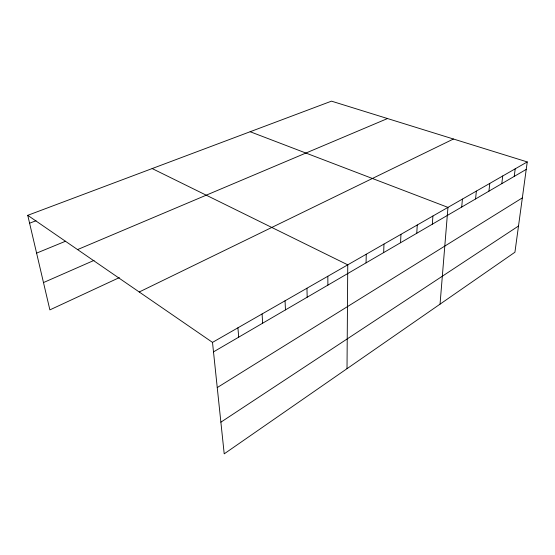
<?xml version="1.0" encoding="UTF-8"?>
<svg xmlns="http://www.w3.org/2000/svg" width="555" height="555" viewBox="0 0 555 555"><rect width="100%" height="100%" fill="white"/><g stroke="black" fill="none" stroke-linecap="round" stroke-linejoin="round"><path stroke-width="0.83" d="M347.014 368.673L347.756 264.839L152.16 168.56M366.064 262.855L366.251 254.232M383.671 252.58L383.97 244.075M400.557 242.729L400.96 234.335M416.763 233.273L417.263 224.983M432.331 224.185L432.914 216.013M440.046 304.147L447.961 207.383L250.152 131.729M461.704 207.05L462.433 199.085M475.566 198.961L476.37 191.093M488.927 191.17L489.787 183.4M501.803 183.65L502.726 175.984M514.235 176.4L515.207 168.831M527.25 161.921L514.929 252.22L224.206 453.844L212.503 342.386L27.75 215.326L331.495 101.156L527.25 161.921L212.503 342.386M220.883 422.175L518.502 226.017M217.248 387.57L522.345 197.878M213.502 351.877L526.23 169.4M139.229 291.992L453.449 139.014M119.304 277.618L49.881 309.884L27.75 215.326M43.491 282.564L94.072 260.371M77.561 249.583L387.508 118.548M36.595 253.122L65.573 241.217M29.595 223.207L36.04 220.737M237.922 327.811L238.699 337.169M262.078 313.964L262.654 323.19M285.062 300.782L285.45 309.891M306.95 288.232L307.179 297.216M327.825 276.265L327.901 285.124"/></g></svg>
